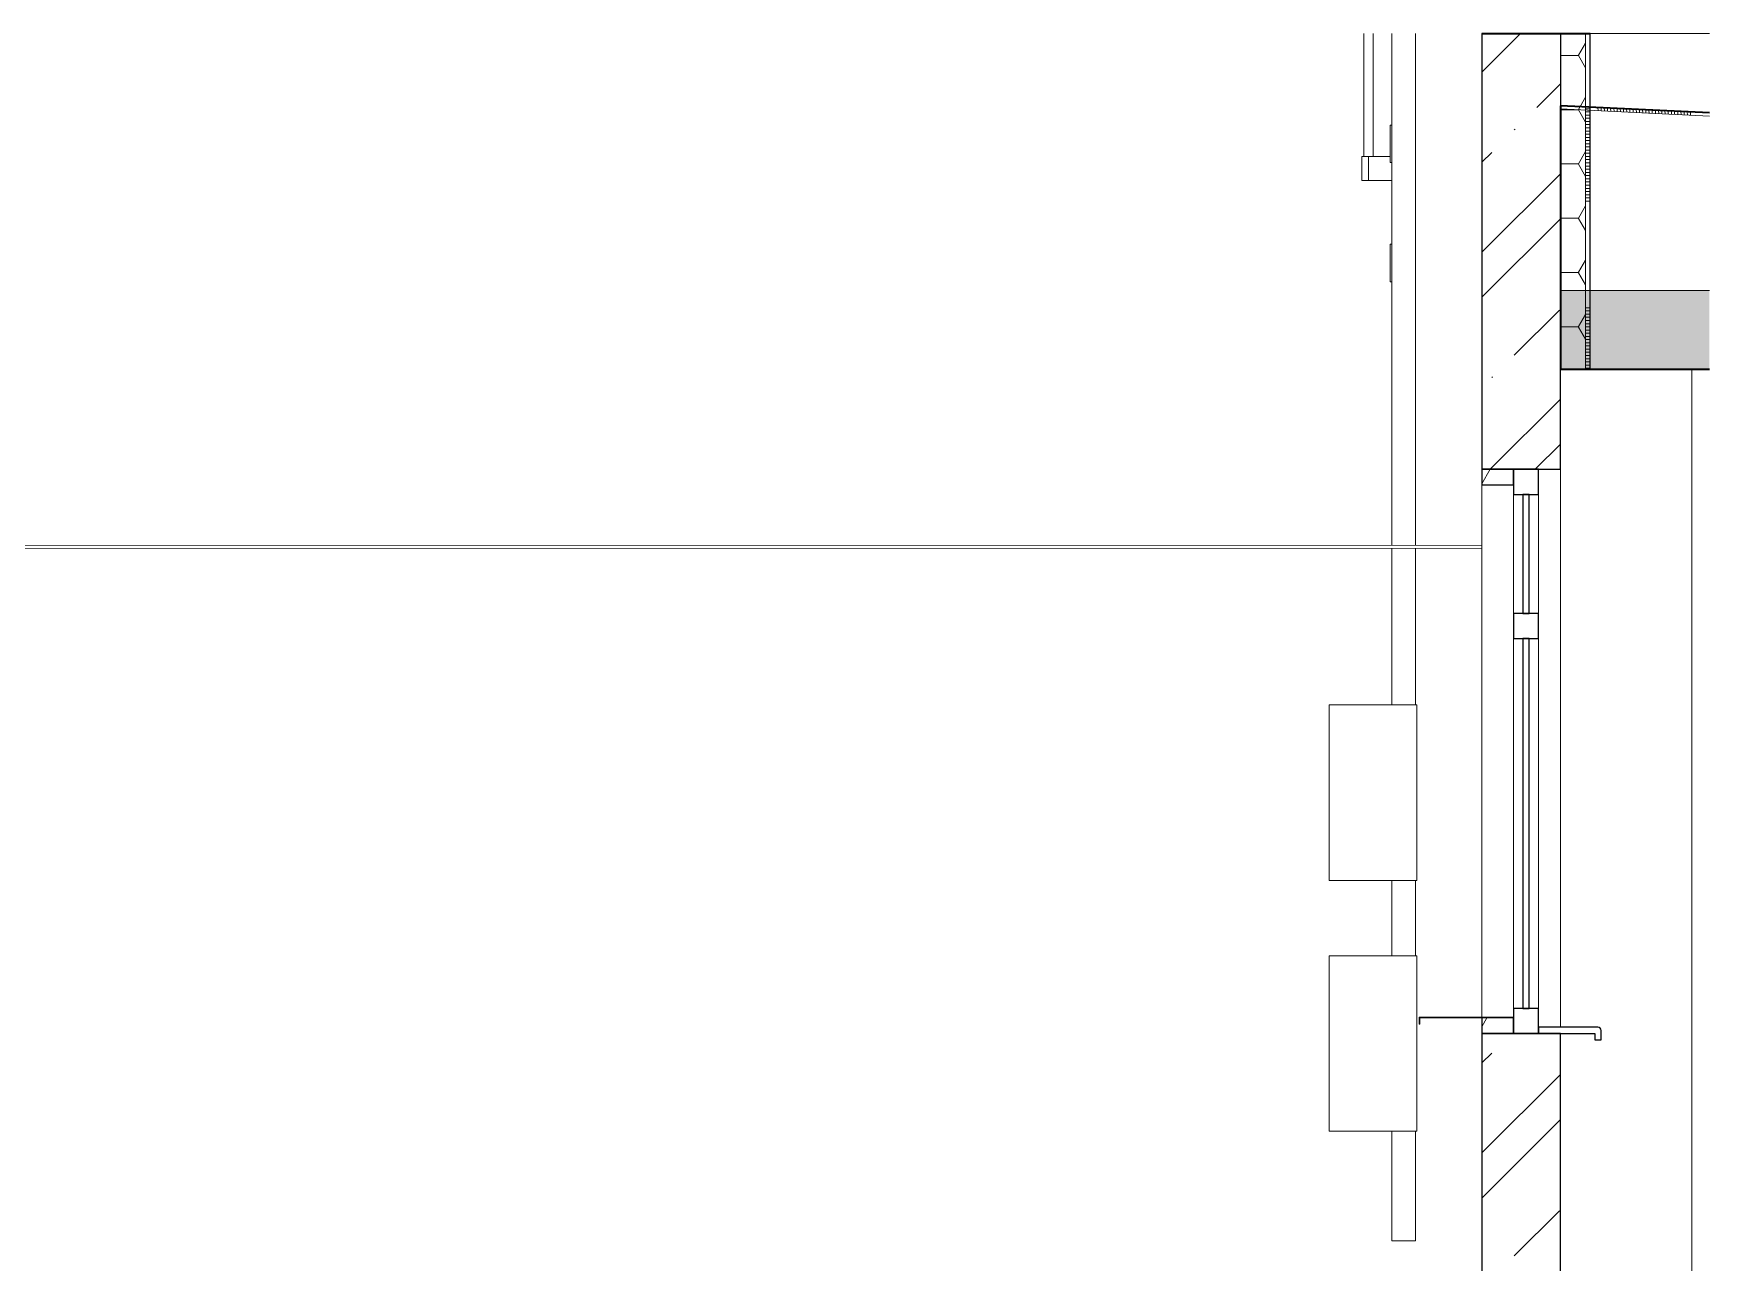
# Model space of a CAD drawing. Header units: millimetres. Extents: x -20192 to 462224, y -45352 to 20466.
# Drawn here: x 456876 to 462224, y 4289 to 8210 of the extents above; entities that cross this region are included whole.
import ezdxf

# ---------------------------------------------------------------- set-up
doc = ezdxf.new("R2010")
doc.units = ezdxf.units.MM
for name, color, linetype, lineweight in [('A-GENM', 13, 'Continuous', 9), ('A-GLAZ', 151, 'Continuous', 9), ('A-ROOF', 132, 'Continuous', 9), ('A-ROOF-PATT', 132, 'Continuous', 35), ('A-WALL', 113, 'Continuous', 9), ('A-WALL-PATT', 111, 'Continuous', 25), ('E-POWR-CNDT', 130, 'Continuous', 9), ('M-EQPM', 50, 'Continuous', 9), ('Q-SPCQ', 91, 'Continuous', 9), ('S-COLS', 52, 'Continuous', 9)]:
    doc.layers.add(name, color=color, linetype=linetype, lineweight=lineweight)

# ---------------------------------------------------------------- blocks, each defined once
blk = doc.blocks.new('OKNO_2k_nadsvetlik - OKNO_2k_nadsvetlik 1500 x 1800-1972510-VB5-S-Bourání')
at = {"layer": 'A-GLAZ'}
h = blk.add_hatch(dxfattribs=at)
h.set_pattern_fill('FP_95', color=256, style=0, pattern_type=2)
h.set_pattern_definition([(0, (0, 0), (150, 86.6), [100, -200]), (60, (100, 0), (0.0022, 173.20381), [100, -200]), (300, (100, 0), (149.9978, -86.60381), [100, -200])])
h.paths.add_polyline_path([(53490.4, 5020), (53591.4, 5020), (53591.4, 5070), (53490.4, 5070)])
h.paths.add_polyline_path([(53591.4, 6770), (53591.4, 6820), (53490.4, 6820), (53490.4, 6770)])
at = {"layer": 'A-GLAZ', "lineweight": 25}
for p, q in [((53591.4, 6820), (53490.4, 6820)), ((53490.4, 6820), (53490.4, 6770)), ((53591.4, 6770), (53591.4, 6820)), ((53591.4, 6820), (53591.4, 6740)), ((53671.4, 6820), (53591.4, 6820)), ((53671.4, 6740), (53671.4, 6820)), ((53490.4, 6770), (53591.4, 6770)), ((53591.4, 6740), (53671.4, 6740)), ((53641.4, 6740), (53621.4, 6740)), ((53621.4, 6740), (53621.4, 6360)), ((53641.4, 6360), (53641.4, 6740)), ((53671.4, 6360), (53591.4, 6360)), ((53591.4, 6360), (53591.4, 6280)), ((53621.4, 6360), (53641.4, 6360)), ((53671.4, 6280), (53671.4, 6360)), ((53591.4, 6280), (53671.4, 6280)), ((53641.4, 6280), (53621.4, 6280)), ((53621.4, 6280), (53621.4, 5100)), ((53641.4, 5100), (53641.4, 6280)), ((53591.4, 5100), (53591.4, 5020)), ((53671.4, 5100), (53591.4, 5100)), ((53621.4, 5100), (53641.4, 5100)), ((53671.4, 5020), (53671.4, 5100)), ((53591.4, 5070), (53490.4, 5070)), ((53490.4, 5070), (53490.4, 5020)), ((53591.4, 5020), (53591.4, 5070)), ((53490.4, 5020), (53591.4, 5020)), ((53591.4, 5020), (53671.4, 5020))]:
    blk.add_line(p, q, dxfattribs=at)
at = {"layer": 'A-GLAZ'}
for p, q in [((53490.4, 6770), (53490.4, 5072)), ((53591.4, 6740), (53591.4, 6360)), ((53671.4, 6360), (53671.4, 6740)), ((53591.4, 6280), (53591.4, 5100)), ((53671.4, 5100), (53671.4, 6280))]:
    blk.add_line(p, q, dxfattribs=at)
blk = doc.blocks.new('parapet s nosem_vnitní - parapet s nosem_vnitní-1280316-VB5-S-Bourání')
at = {"layer": 'A-GENM', "lineweight": 25}
for p, q in [((53811.4, 1750), (53621.4, 1750)), ((53621.4, 1750), (53621.4, 1730)), ((53621.4, 1730), (53801.4, 1730)), ((53801.4, 1730), (53801.4, 1710)), ((53821.4, 1710), (53821.4, 1740)), ((53801.4, 1710), (53821.4, 1710))]:
    blk.add_line(p, q, dxfattribs=at)
blk.add_arc((53811.4, 1740), 10, 0, 90, dxfattribs=at)
blk = doc.blocks.new('parapet_ext - parapet_ext-1802102-VB5-S-Bourání')
at = {"layer": 'Q-SPCQ'}
for p, q in [((53541.4, 1782), (53241.4, 1782)), ((53241.4, 1782), (53241.4, 1760)), ((53243.4, 1760), (53243.4, 1780)), ((53243.4, 1780), (53541.4, 1780)), ((53541.4, 1780), (53541.4, 1782)), ((53241.4, 1760), (53243.4, 1760))]:
    blk.add_line(p, q, dxfattribs=at)
blk = doc.blocks.new('Žebřík - Standardní-1244347-VB5-S-Bourání')
at = {"layer": 'Q-SPCQ', "color": 41}
for p, q in [((53203.3, 6576.8), (53203.3, 8210.4)), ((53279.5, 8210.4), (53279.5, 6576.8)), ((53203.3, 6068.1), (53203.3, 6567.2)), ((53279.5, 6567.1), (53279.5, 6068.1)), ((53203.3, 5268.1), (53203.3, 5508.1)), ((53279.5, 5508.1), (53279.5, 5268.1)), ((53203.3, 4358.8), (53203.3, 4708.1)), ((53279.5, 4708.1), (53279.5, 4358.8)), ((53203.3, 4358.8), (53279.5, 4358.8))]:
    blk.add_line(p, q, dxfattribs=at)
blk = doc.blocks.new('DPS_venkovní_část_jednotka_chlazení - DPS_venkovní_část_jednotka_chlazení-1487231-VB5-S-Bourání')
at = {"layer": 'M-EQPM', "color": 41}
for p, q in [((53003.4, 5268.1), (53283.4, 5268.1)), ((53003.4, 4708.1), (53003.4, 5268.1)), ((53283.4, 5268.1), (53283.4, 4708.1)), ((53283.4, 4708.1), (53003.4, 4708.1))]:
    blk.add_line(p, q, dxfattribs=at)
blk = doc.blocks.new('DPS_antenna - DPS_antenna-1509611-VB5-S-Bourání')
at = {"layer": 'M-EQPM', "color": 41}
for p, q in [((53114.6, 8210.4), (53114.6, 7818.4)), ((53144.6, 7818.4), (53144.6, 8210.4)), ((53198.4, 7918.4), (53198.4, 7798.4)), ((53202.4, 7918.4), (53198.4, 7918.4)), ((53108.2, 7818.4), (53108.2, 7741.8)), ((53129.6, 7818.4), (53108.2, 7818.4)), ((53129.6, 7818.4), (53198.4, 7818.4)), ((53129.6, 7741.8), (53129.6, 7818.4)), ((53198.4, 7798.4), (53202.4, 7798.4)), ((53108.2, 7741.8), (53129.6, 7741.8)), ((53203.3, 7741.8), (53129.6, 7741.8)), ((53198.4, 7538.4), (53198.4, 7418.4)), ((53202.4, 7538.4), (53198.4, 7538.4)), ((53198.4, 7418.4), (53202.4, 7418.4))]:
    blk.add_line(p, q, dxfattribs=at)

msp = doc.modelspace()

# ---------------------------------------------------------------- hatches: boundary and pattern name
at = {"layer": 'A-ROOF-PATT', "lineweight": 9}
h = msp.add_hatch(dxfattribs=at)
h.set_pattern_fill('FP_186', color=41, angle=-180, style=0, pattern_type=2)
h.set_pattern_definition([(270, (482017.8, 8230), (1270, 8e-14), []), (270, (482028, 8230), (1270, 8e-14), []), (270, (482038.1, 8230), (1270, 8e-14), []), (270, (482048.3, 8230), (1270, 8e-14), []), (270, (482058.4, 8230), (1270, 8e-14), []), (270, (482068.6, 8230), (1270, 8e-14), []), (270, (482078.8, 8230), (1270, 8e-14), []), (270, (482088.9, 8230), (1270, 8e-14), []), (270, (482099.1, 8230), (1270, 8e-14), []), (270, (482109.2, 8230), (1270, 8e-14), []), (270, (482119.4, 8230), (1270, 8e-14), []), (270, (482129.6, 8230), (1270, 8e-14), []), (270, (482139.7, 8230), (1270, 8e-14), []), (270, (482149.9, 8230), (1270, 8e-14), []), (270, (482160, 8230), (1270, 8e-14), []), (270, (482170.2, 8230), (1270, 8e-14), []), (270, (482180.4, 8230), (1270, 8e-14), []), (270, (482190.5, 8230), (1270, 8e-14), []), (270, (482200.7, 8230), (1270, 8e-14), []), (270, (482210.8, 8230), (1270, 8e-14), []), (270, (482221, 8230), (1270, 8e-14), []), (270, (482231.2, 8230), (1270, 8e-14), []), (270, (482241.3, 8230), (1270, 8e-14), []), (270, (482251.5, 8230), (1270, 8e-14), []), (270, (482261.6, 8230), (1270, 8e-14), []), (270, (482271.8, 8230), (1270, 8e-14), []), (270, (482282, 8230), (1270, 8e-14), []), (270, (482292.1, 8230), (1270, 8e-14), []), (270, (482302.3, 8230), (1270, 8e-14), []), (270, (482312.4, 8230), (1270, 8e-14), []), (270, (482652.8, 8230), (1270, 8e-14), []), (270, (482663, 8230), (1270, 8e-14), []), (270, (482673.1, 8230), (1270, 8e-14), []), (270, (482683.3, 8230), (1270, 8e-14), []), (270, (482693.4, 8230), (1270, 8e-14), []), (270, (482703.6, 8230), (1270, 8e-14), []), (270, (482713.8, 8230), (1270, 8e-14), []), (270, (482723.9, 8230), (1270, 8e-14), []), (270, (482734.1, 8230), (1270, 8e-14), []), (270, (482744.2, 8230), (1270, 8e-14), []), (270, (482754.4, 8230), (1270, 8e-14), []), (270, (482764.6, 8230), (1270, 8e-14), []), (270, (482774.7, 8230), (1270, 8e-14), []), (270, (482784.9, 8230), (1270, 8e-14), []), (270, (482795, 8230), (1270, 8e-14), []), (270, (482805.2, 8230), (1270, 8e-14), []), (270, (482815.4, 8230), (1270, 8e-14), []), (270, (482825.5, 8230), (1270, 8e-14), []), (270, (482835.7, 8230), (1270, 8e-14), []), (270, (482845.8, 8230), (1270, 8e-14), []), (270, (482856, 8230), (1270, 8e-14), []), (270, (482866.2, 8230), (1270, 8e-14), []), (270, (482876.3, 8230), (1270, 8e-14), []), (270, (482886.5, 8230), (1270, 8e-14), []), (270, (482896.6, 8230), (1270, 8e-14), []), (270, (482906.8, 8230), (1270, 8e-14), []), (270, (482917, 8230), (1270, 8e-14), []), (270, (482927.1, 8230), (1270, 8e-14), []), (270, (482937.3, 8230), (1270, 8e-14), []), (270, (482947.4, 8230), (1270, 8e-14), [])])
h.paths.add_polyline_path([(461843.3, 8210), (461843.3, 8210.4), (461812, 8210)])
h = msp.add_hatch(dxfattribs=at)
h.set_pattern_fill('FP_187', color=256, angle=-180, style=0, pattern_type=2)
h.set_pattern_definition([(272.48, (467593.6, 7834.8), (1268.8, 54.93), []), (272.48, (467603.8, 7835.2), (1268.8, 54.93), []), (272.48, (467613.9, 7835.7), (1268.8, 54.93), []), (272.48, (467624.1, 7836.1), (1268.8, 54.93), []), (272.48, (467634.2, 7836.5), (1268.8, 54.93), []), (272.48, (467644.4, 7837), (1268.8, 54.93), []), (272.48, (467654.5, 7837.4), (1268.8, 54.93), []), (272.48, (467664.7, 7837.9), (1268.8, 54.93), []), (272.48, (467674.8, 7838.3), (1268.8, 54.93), []), (272.48, (467685, 7838.7), (1268.8, 54.93), []), (272.48, (467695.1, 7839.2), (1268.8, 54.93), []), (272.48, (467705.3, 7839.6), (1268.8, 54.93), []), (272.48, (467715.4, 7840), (1268.8, 54.93), []), (272.48, (467725.6, 7840.5), (1268.8, 54.93), []), (272.48, (467735.7, 7841), (1268.8, 54.93), []), (272.48, (467745.9, 7841.4), (1268.8, 54.93), []), (272.48, (467756, 7841.8), (1268.8, 54.93), []), (272.48, (467766.2, 7842.3), (1268.8, 54.93), []), (272.48, (467776.3, 7842.7), (1268.8, 54.93), []), (272.48, (467786.5, 7843.1), (1268.8, 54.93), []), (272.48, (467796.6, 7843.6), (1268.8, 54.93), []), (272.48, (467806.8, 7844), (1268.8, 54.93), []), (272.48, (467816.9, 7844.5), (1268.8, 54.93), []), (272.48, (467827.1, 7844.9), (1268.8, 54.93), []), (272.48, (467837.2, 7845.3), (1268.8, 54.93), []), (272.48, (467847.4, 7845.8), (1268.8, 54.93), []), (272.48, (467857.5, 7846.2), (1268.8, 54.93), []), (272.48, (467867.7, 7846.7), (1268.8, 54.93), []), (272.48, (467877.8, 7847.1), (1268.8, 54.93), []), (272.48, (467888, 7847.5), (1268.8, 54.93), []), (272.48, (468228, 7862.3), (1268.8, 54.93), []), (272.48, (468238.2, 7862.7), (1268.8, 54.93), []), (272.48, (468248.3, 7863.1), (1268.8, 54.93), []), (272.48, (468258.5, 7863.6), (1268.8, 54.93), []), (272.48, (468268.6, 7864), (1268.8, 54.93), []), (272.48, (468278.8, 7864.5), (1268.8, 54.93), []), (272.48, (468288.9, 7864.9), (1268.8, 54.93), []), (272.48, (468299.1, 7865.3), (1268.8, 54.93), []), (272.48, (468309.2, 7865.8), (1268.8, 54.93), []), (272.48, (468319.4, 7866.2), (1268.8, 54.93), []), (272.48, (468329.5, 7866.7), (1268.8, 54.93), []), (272.48, (468339.7, 7867.1), (1268.8, 54.93), []), (272.48, (468349.8, 7867.5), (1268.8, 54.93), []), (272.48, (468360, 7868), (1268.8, 54.93), []), (272.48, (468370.1, 7868.4), (1268.8, 54.93), []), (272.48, (468380.3, 7868.8), (1268.8, 54.93), []), (272.48, (468390.4, 7869.3), (1268.8, 54.93), []), (272.48, (468400.6, 7869.7), (1268.8, 54.93), []), (272.48, (468410.7, 7870.2), (1268.8, 54.93), []), (272.48, (468420.9, 7870.6), (1268.8, 54.93), []), (272.48, (468431, 7871), (1268.8, 54.93), []), (272.48, (468441.2, 7871.5), (1268.8, 54.93), []), (272.48, (468451.3, 7871.9), (1268.8, 54.93), []), (272.48, (468461.5, 7872.4), (1268.8, 54.93), []), (272.48, (468471.6, 7872.8), (1268.8, 54.93), []), (272.48, (468481.8, 7873.2), (1268.8, 54.93), []), (272.48, (468491.9, 7873.7), (1268.8, 54.93), []), (272.48, (468502.1, 7874.1), (1268.8, 54.93), []), (272.48, (468512.2, 7874.6), (1268.8, 54.93), []), (272.48, (468522.4, 7875), (1268.8, 54.93), [])])
h.paths.add_polyline_path([(462224.2, 7947), (462224.2, 7957), (461748.3, 7980), (461748.3, 7970), (461812, 7966.9)])
at = {"layer": 'A-ROOF-PATT'}
msp.add_hatch(color=256, dxfattribs=at).paths.add_polyline_path([(461748.3, 7140), (462224.2, 7140), (462224.2, 7390), (461748.3, 7390), (461748.3, 7186.7)])
at = {"layer": 'A-WALL-PATT', "lineweight": 9}
h = msp.add_hatch(dxfattribs=at)
h.set_pattern_fill('FP_184', color=256, angle=135, style=0, pattern_type=2)
h.set_pattern_definition([(45, (408006.94, 0), (-359.2102, 359.2102), []), (45, (408150.63, -2e-13), (-359.2102, 359.2102), []), (45, (408438, -5e-13), (-215.526, 502.8943), [203.2, -101.6, 3.353, -98.247])])
h.paths.add_polyline_path([(461605.8, 4220), (461748.3, 4220), (461748.3, 5020), (461498.3, 5020), (461498.3, 4220)])
h.paths.add_polyline_path([(461498.3, 6820), (461748.3, 6820), (461748.3, 8210), (461498.3, 8210), (461498.3, 7186.7)])
h = msp.add_hatch(dxfattribs=at)
h.set_pattern_fill('FP_95', color=256, style=0, pattern_type=2)
h.set_pattern_definition([(0, (408006.94, 0), (150, 86.6), [100, -200]), (60, (408106.94, 0), (0.0022, 173.20381), [100, -200]), (300, (408106.94, 0), (149.9978, -86.60381), [100, -200])])
h.paths.add_polyline_path([(461748.3, 7140), (461828.3, 7140), (461828.3, 8210), (461748.3, 8210), (461748.3, 7186.7)])
h = msp.add_hatch(dxfattribs=at)
h.set_pattern_fill('FP_185', color=256, angle=180, style=0, pattern_type=2)
h.set_pattern_definition([(180, (461843.3, 8604.6), (-2e-13, -1270), []), (180, (461843.3, 8594.5), (-2e-13, -1270), []), (180, (461843.3, 8584.3), (-2e-13, -1270), []), (180, (461843.3, 8574.2), (-2e-13, -1270), []), (180, (461843.3, 8564), (-2e-13, -1270), []), (180, (461843.3, 8553.8), (-2e-13, -1270), []), (180, (461843.3, 8543.7), (-2e-13, -1270), []), (180, (461843.3, 8533.5), (-2e-13, -1270), []), (180, (461843.3, 8523.4), (-2e-13, -1270), []), (180, (461843.3, 8513.2), (-2e-13, -1270), []), (180, (461843.3, 8503), (-2e-13, -1270), []), (180, (461843.3, 8492.9), (-2e-13, -1270), []), (180, (461843.3, 8482.7), (-2e-13, -1270), []), (180, (461843.3, 8472.6), (-2e-13, -1270), []), (180, (461843.3, 8462.4), (-2e-13, -1270), []), (180, (461843.3, 8452.2), (-2e-13, -1270), []), (180, (461843.3, 8442.1), (-2e-13, -1270), []), (180, (461843.3, 8431.9), (-2e-13, -1270), []), (180, (461843.3, 8421.8), (-2e-13, -1270), []), (180, (461843.3, 8411.6), (-2e-13, -1270), []), (180, (461843.3, 8401.4), (-2e-13, -1270), []), (180, (461843.3, 8391.3), (-2e-13, -1270), []), (180, (461843.3, 8381.1), (-2e-13, -1270), []), (180, (461843.3, 8371), (-2e-13, -1270), []), (180, (461843.3, 8360.8), (-2e-13, -1270), []), (180, (461843.3, 8350.6), (-2e-13, -1270), []), (180, (461843.3, 8340.5), (-2e-13, -1270), []), (180, (461843.3, 8330.3), (-2e-13, -1270), []), (180, (461843.3, 8320.2), (-2e-13, -1270), []), (180, (461843.3, 8310), (-2e-13, -1270), []), (180, (461843.3, 7969.6), (-2e-13, -1270), []), (180, (461843.3, 7959.5), (-2e-13, -1270), []), (180, (461843.3, 7949.3), (-2e-13, -1270), []), (180, (461843.3, 7939.2), (-2e-13, -1270), []), (180, (461843.3, 7929), (-2e-13, -1270), []), (180, (461843.3, 7918.8), (-2e-13, -1270), []), (180, (461843.3, 7908.7), (-2e-13, -1270), []), (180, (461843.3, 7898.5), (-2e-13, -1270), []), (180, (461843.3, 7888.4), (-2e-13, -1270), []), (180, (461843.3, 7878.2), (-2e-13, -1270), []), (180, (461843.3, 7868), (-2e-13, -1270), []), (180, (461843.3, 7857.9), (-2e-13, -1270), []), (180, (461843.3, 7847.7), (-2e-13, -1270), []), (180, (461843.3, 7837.6), (-2e-13, -1270), []), (180, (461843.3, 7827.4), (-2e-13, -1270), []), (180, (461843.3, 7817.2), (-2e-13, -1270), []), (180, (461843.3, 7807.1), (-2e-13, -1270), []), (180, (461843.3, 7796.9), (-2e-13, -1270), []), (180, (461843.3, 7786.8), (-2e-13, -1270), []), (180, (461843.3, 7776.6), (-2e-13, -1270), []), (180, (461843.3, 7766.4), (-2e-13, -1270), []), (180, (461843.3, 7756.3), (-2e-13, -1270), []), (180, (461843.3, 7746.1), (-2e-13, -1270), []), (180, (461843.3, 7736), (-2e-13, -1270), []), (180, (461843.3, 7725.8), (-2e-13, -1270), []), (180, (461843.3, 7715.6), (-2e-13, -1270), []), (180, (461843.3, 7705.5), (-2e-13, -1270), []), (180, (461843.3, 7695.3), (-2e-13, -1270), []), (180, (461843.3, 7685.2), (-2e-13, -1270), []), (180, (461843.3, 7675), (-2e-13, -1270), [])])
h.paths.add_polyline_path([(461843.3, 7140), (461843.3, 8210), (461828.3, 8210), (461828.3, 7140)])

# ---------------------------------------------------------------- linework, layer by layer
at = {"layer": 'A-ROOF', "color": 40, "lineweight": 35}
for p, q in [((461498.3, 8210.4), (461498.3, 8210)), ((461498.3, 8210), (461843.3, 8210)), ((461843.3, 8210), (461843.3, 8210.4))]:
    msp.add_line(p, q, dxfattribs=at)
at = {"layer": 'A-ROOF', "color": 41}
msp.add_line((462224.2, 8210), (461843.3, 8210), dxfattribs=at)
at = {"layer": 'A-ROOF', "lineweight": 35}
for p, q in [((462224.2, 7957), (461748.3, 7980)), ((461748.3, 7980), (461748.3, 7140)), ((461748.3, 7140), (462224.2, 7140))]:
    msp.add_line(p, q, dxfattribs=at)
at = {"layer": 'A-ROOF'}
for p, q in [((462224.2, 7947), (461748.3, 7970)), ((461748.3, 7390), (462224.2, 7390))]:
    msp.add_line(p, q, dxfattribs=at)
at = {"layer": 'A-WALL', "lineweight": 25}
for p, q in [((461498.3, 8210), (461498.3, 6820)), ((461748.3, 8210), (461748.3, 7980)), ((461843.3, 7140), (461843.3, 8210)), ((461748.3, 6820), (461748.3, 7140)), ((461498.3, 6820), (461748.3, 6820)), ((461498.3, 5020), (461498.3, 3530)), ((461748.3, 5020), (461498.3, 5020)), ((461748.3, 3530), (461748.3, 5020))]:
    msp.add_line(p, q, dxfattribs=at)
at = {"layer": 'A-WALL'}
for p, q in [((461828.3, 8210), (461828.3, 7140)), ((461748.3, 6820), (461748.3, 5040))]:
    msp.add_line(p, q, dxfattribs=at)
at = {"layer": 'E-POWR-CNDT', "color": 41}
for p, q in [((461497.3, 6576.9), (449521.5, 6580.1)), ((449521.5, 6570.1), (461497.3, 6566.9))]:
    msp.add_line(p, q, dxfattribs=at)
at = {"layer": 'S-COLS'}
msp.add_line((462168.3, 7140), (462168.3, 4220), dxfattribs=at)

# ---------------------------------------------------------------- block references
at = {"layer": 'A-GENM'}
msp.add_blockref('parapet s nosem_vnitní - parapet s nosem_vnitní-1280316-VB5-S-Bourání', (408056.9, 3290), dxfattribs=at)
at = {"layer": 'A-GLAZ'}
msp.add_blockref('OKNO_2k_nadsvetlik - OKNO_2k_nadsvetlik 1500 x 1800-1972510-VB5-S-Bourání', (408006.9, 0), dxfattribs=at)
at = {"layer": 'M-EQPM', "color": 41}
for name, p in [('DPS_antenna - DPS_antenna-1509611-VB5-S-Bourání', (408006.9, 0)), ('DPS_venkovní_část_jednotka_chlazení - DPS_venkovní_část_jednotka_chlazení-1487231-VB5-S-Bourání', (408006.9, 800)), ('DPS_venkovní_část_jednotka_chlazení - DPS_venkovní_část_jednotka_chlazení-1487231-VB5-S-Bourání', (408006.9, 0))]:
    msp.add_blockref(name, p, dxfattribs=at)
at = {"layer": 'Q-SPCQ', "color": 41}
msp.add_blockref('Žebřík - Standardní-1244347-VB5-S-Bourání', (408006.9, 0), dxfattribs=at)
at = {"layer": 'Q-SPCQ'}
msp.add_blockref('parapet_ext - parapet_ext-1802102-VB5-S-Bourání', (408056.9, 3290), dxfattribs=at)

doc.saveas('drawing.dxf')
